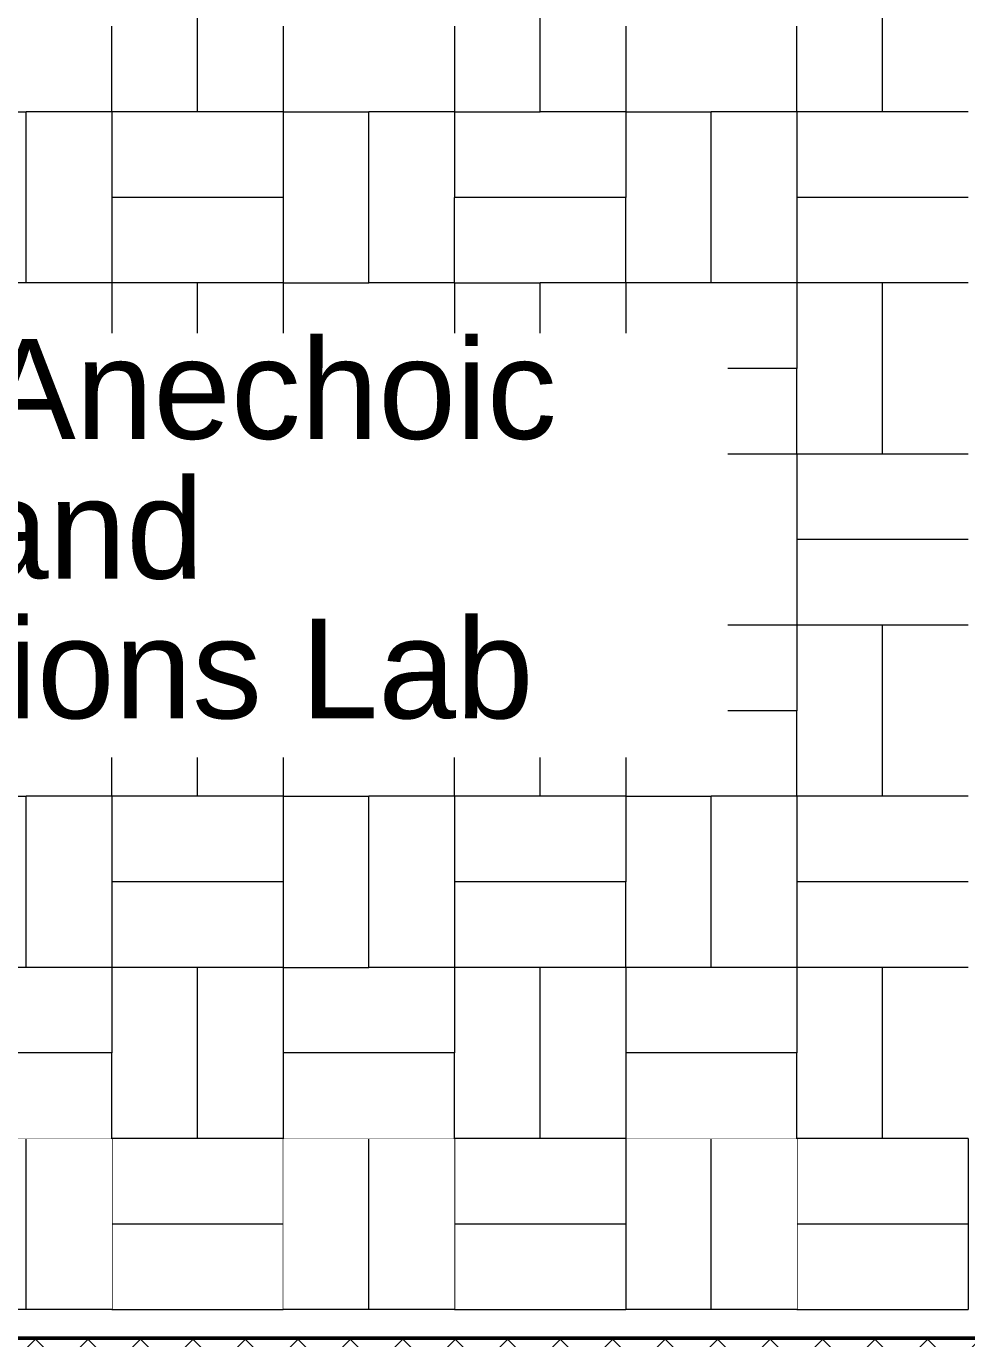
# Model space of a CAD drawing. Header units: millimetres. Extents: x -48147 to 1417267, y -496296 to 18123.
# Drawn here: x 1400190 to 1401838, y -491272 to -488971 of the extents above; entities that cross this region are included whole.
import ezdxf

# ---------------------------------------------------------------- set-up
doc = ezdxf.new("R2010")
doc.units = ezdxf.units.MM
doc.header["$MEASUREMENT"] = 0
doc.linetypes.add('Wipeout_Contour', pattern=[1000, 0, -1000])
for name, color, linetype, lineweight in [('A-95-P_Text_1_50_GA_Pen_No__1', 7, 'Continuous', 13), ('New_A-20-M_ Acoustic chambers _Pen_No__101', 252, 'Continuous', 15), ('New_A-20-M_ Acoustic chambers _Pen_No__93', 8, 'Continuous', 13)]:
    doc.layers.add(name, color=color, linetype=linetype, lineweight=lineweight)
doc.layers.add('New_A-20-M_ Acoustic chambers', color=7, linetype='Continuous')
doc.layers.add('New_A-20-M_ Acoustic chambers _Pen_No__29', color=7, linetype='Continuous', lineweight=50, true_color=0x2a2a2a)
doc.layers.add('New_A-20-M_ Acoustic chambers _Pen_No__81', color=7, linetype='Continuous', lineweight=20, true_color=0x6a6a6a)
doc.styles.add('GENERATED_STYLE_2', font='')
doc.styles.get('GENERATED_STYLE_2').set_extended_font_data('Swis721 BT')

# ---------------------------------------------------------------- blocks, each defined once
blk = doc.blocks.new('Section Elem_347_2', base_point=(1376122.5, -491272.8))
at = {"color": 254, "linetype": 'Wipeout_Contour', "lineweight": 0, "ltscale": 5934987.587017196}
blk.add_wipeout([(1397038.4, -491270.8), (1397038.4, -491372.8), (1403037.9, -491372.8), (1403037.9, -491270.8)], dxfattribs=at).dxf.layer = 'New_A-20-M_ Acoustic chambers'
at = {"layer": 'New_A-20-M_ Acoustic chambers _Pen_No__81', "linetype": 'Continuous'}
h = blk.add_hatch(dxfattribs=at)
h.set_pattern_fill('Concrete_Block_0002', color=256, style=0, pattern_type=2)
h.set_pattern_definition([(45, (1376122.47, -491272.82), (-45.96194, 45.96194), []), (135, (1376122.47, -491272.82), (45.96194, 45.96194), [])])
h.paths.add_polyline_path([(1397038.4, -491270.8), (1397038.4, -491372.8), (1403037.9, -491372.8), (1403037.9, -491270.8)])
at = {"layer": 'New_A-20-M_ Acoustic chambers _Pen_No__29', "linetype": 'Continuous'}
blk.add_line((1402935.9, -491270.8), (1397140.4, -491270.8), dxfattribs=at)
blk = doc.blocks.new('Section Elem_759_2', base_point=(1376122.5, -491272.8))
at = {"color": 254, "linetype": 'Wipeout_Contour', "lineweight": 0, "ltscale": 5940791.566358292}
blk.add_wipeout([(1401540.4, -491070.8), (1401840.4, -491070.8), (1401840.4, -490920.8), (1401540.4, -490920.8)], dxfattribs=at).dxf.layer = 'New_A-20-M_ Acoustic chambers'
at = {"color": 254, "linetype": 'Wipeout_Contour', "lineweight": 0, "ltscale": 5940989.949063649}
blk.add_wipeout([(1401540.4, -491220.8), (1401840.4, -491220.8), (1401840.4, -491070.8), (1401540.4, -491070.8)], dxfattribs=at).dxf.layer = 'New_A-20-M_ Acoustic chambers'
at = {"layer": 'New_A-20-M_ Acoustic chambers _Pen_No__93', "linetype": 'Continuous'}
for p, q in [((1401540.4, -490920.8), (1401540.4, -491070.8)), ((1401840.4, -490920.8), (1401840.4, -491070.8)), ((1401540.4, -491070.8), (1401540.4, -491220.8)), ((1401840.4, -491070.8), (1401540.4, -491070.8)), ((1401840.4, -491070.8), (1401840.4, -491220.8)), ((1401540.4, -491220.8), (1401840.4, -491220.8))]:
    blk.add_line(p, q, dxfattribs=at)
blk = doc.blocks.new('Section Elem_760_2', base_point=(1376122.5, -491272.8))
at = {"color": 254, "linetype": 'Wipeout_Contour', "lineweight": 0, "ltscale": 5940041.395704314}
blk.add_wipeout([(1401390.4, -490920.8), (1401390.4, -491220.8), (1401540.4, -491220.8), (1401540.4, -490920.8)], dxfattribs=at).dxf.layer = 'New_A-20-M_ Acoustic chambers'
at = {"color": 254, "linetype": 'Wipeout_Contour', "lineweight": 0, "ltscale": 5939475.154332524}
blk.add_wipeout([(1401240.4, -490920.8), (1401240.4, -491220.8), (1401390.4, -491220.8), (1401390.4, -490920.8)], dxfattribs=at).dxf.layer = 'New_A-20-M_ Acoustic chambers'
at = {"layer": 'New_A-20-M_ Acoustic chambers _Pen_No__93', "linetype": 'Continuous'}
for p, q in [((1401390.4, -490920.8), (1401240.4, -490920.8)), ((1401540.4, -490920.8), (1401390.4, -490920.8)), ((1401390.4, -491220.8), (1401390.4, -490920.8)), ((1401390.4, -491220.8), (1401240.4, -491220.8)), ((1401540.4, -491220.8), (1401390.4, -491220.8))]:
    blk.add_line(p, q, dxfattribs=at)
blk = doc.blocks.new('Section Elem_761_2', base_point=(1376122.5, -491272.8))
at = {"color": 254, "linetype": 'Wipeout_Contour', "lineweight": 0, "ltscale": 5938526.563070919}
blk.add_wipeout([(1400940.4, -490920.8), (1400940.4, -491070.8), (1401240.4, -491070.8), (1401240.4, -490920.8)], dxfattribs=at).dxf.layer = 'New_A-20-M_ Acoustic chambers'
at = {"color": 254, "linetype": 'Wipeout_Contour', "lineweight": 0, "ltscale": 5938725.021414192}
blk.add_wipeout([(1400940.4, -491070.8), (1400940.4, -491220.8), (1401240.4, -491220.8), (1401240.4, -491070.8)], dxfattribs=at).dxf.layer = 'New_A-20-M_ Acoustic chambers'
at = {"layer": 'New_A-20-M_ Acoustic chambers _Pen_No__93', "linetype": 'Continuous'}
for p, q in [((1400940.4, -490920.8), (1400940.4, -491070.8)), ((1401240.4, -490920.8), (1401240.4, -491070.8)), ((1400940.4, -491070.8), (1400940.4, -491220.8)), ((1401240.4, -491070.8), (1400940.4, -491070.8)), ((1401240.4, -491070.8), (1401240.4, -491220.8)), ((1400940.4, -491220.8), (1401240.4, -491220.8))]:
    blk.add_line(p, q, dxfattribs=at)
blk = doc.blocks.new('Section Elem_762_2', base_point=(1376122.5, -491272.8))
at = {"color": 254, "linetype": 'Wipeout_Contour', "lineweight": 0, "ltscale": 5936261.665815761}
blk.add_wipeout([(1400340.4, -491070.8), (1400640.4, -491070.8), (1400640.4, -490920.8), (1400340.4, -490920.8)], dxfattribs=at).dxf.layer = 'New_A-20-M_ Acoustic chambers'
at = {"color": 254, "linetype": 'Wipeout_Contour', "lineweight": 0, "ltscale": 5936460.199899873}
blk.add_wipeout([(1400340.4, -491220.8), (1400640.4, -491220.8), (1400640.4, -491070.8), (1400340.4, -491070.8)], dxfattribs=at).dxf.layer = 'New_A-20-M_ Acoustic chambers'
at = {"layer": 'New_A-20-M_ Acoustic chambers _Pen_No__93', "linetype": 'Continuous'}
for p, q in [((1400340.4, -490920.8), (1400340.4, -491070.8)), ((1400640.4, -490920.8), (1400640.4, -491070.8)), ((1400340.4, -491070.8), (1400340.4, -491220.8)), ((1400640.4, -491070.8), (1400340.4, -491070.8)), ((1400640.4, -491070.8), (1400640.4, -491220.8)), ((1400340.4, -491220.8), (1400640.4, -491220.8))]:
    blk.add_line(p, q, dxfattribs=at)
blk = doc.blocks.new('Section Elem_763_2', base_point=(1376122.5, -491272.8))
at = {"color": 254, "linetype": 'Wipeout_Contour', "lineweight": 0, "ltscale": 5935511.650456063}
blk.add_wipeout([(1400190.4, -490920.8), (1400190.4, -491220.8), (1400340.4, -491220.8), (1400340.4, -490920.8)], dxfattribs=at).dxf.layer = 'New_A-20-M_ Acoustic chambers'
at = {"color": 254, "linetype": 'Wipeout_Contour', "lineweight": 0, "ltscale": 5934945.462171674}
blk.add_wipeout([(1400040.4, -490920.8), (1400040.4, -491220.8), (1400190.4, -491220.8), (1400190.4, -490920.8)], dxfattribs=at).dxf.layer = 'New_A-20-M_ Acoustic chambers'
at = {"layer": 'New_A-20-M_ Acoustic chambers _Pen_No__93', "linetype": 'Continuous'}
for p, q in [((1400190.4, -490920.8), (1400040.4, -490920.8)), ((1400340.4, -490920.8), (1400190.4, -490920.8)), ((1400190.4, -491220.8), (1400190.4, -490920.8)), ((1400190.4, -491220.8), (1400040.4, -491220.8)), ((1400340.4, -491220.8), (1400190.4, -491220.8))]:
    blk.add_line(p, q, dxfattribs=at)
blk = doc.blocks.new('Section Elem_767_2', base_point=(1376122.5, -491272.8))
at = {"color": 254, "linetype": 'Wipeout_Contour', "lineweight": 0, "ltscale": 5937776.470000388}
blk.add_wipeout([(1400790.4, -490920.8), (1400790.4, -491220.8), (1400940.4, -491220.8), (1400940.4, -490920.8)], dxfattribs=at).dxf.layer = 'New_A-20-M_ Acoustic chambers'
at = {"color": 254, "linetype": 'Wipeout_Contour', "lineweight": 0, "ltscale": 5937210.25515711}
blk.add_wipeout([(1400640.4, -490920.8), (1400640.4, -491220.8), (1400790.4, -491220.8), (1400790.4, -490920.8)], dxfattribs=at).dxf.layer = 'New_A-20-M_ Acoustic chambers'
at = {"layer": 'New_A-20-M_ Acoustic chambers _Pen_No__93', "linetype": 'Continuous'}
for p, q in [((1400790.4, -490920.8), (1400640.4, -490920.8)), ((1400940.4, -490920.8), (1400790.4, -490920.8)), ((1400790.4, -491220.8), (1400790.4, -490920.8)), ((1400790.4, -491220.8), (1400640.4, -491220.8)), ((1400940.4, -491220.8), (1400790.4, -491220.8))]:
    blk.add_line(p, q, dxfattribs=at)
blk = doc.blocks.new('Section Elem_771_2', base_point=(1376122.5, -491272.8))
at = {"color": 254, "linetype": 'Wipeout_Contour', "lineweight": 0, "ltscale": 5934832.076369449}
blk.add_wipeout([(1400790.4, -489420.8), (1400790.4, -489120.8), (1400640.4, -489120.8), (1400640.4, -489420.8)], dxfattribs=at).dxf.layer = 'New_A-20-M_ Acoustic chambers'
at = {"color": 254, "linetype": 'Wipeout_Contour', "lineweight": 0, "ltscale": 5935623.938089574}
blk.add_wipeout([(1400790.4, -490020.8), (1400790.4, -489720.8), (1400640.4, -489720.8), (1400640.4, -490020.8)], dxfattribs=at).dxf.layer = 'New_A-20-M_ Acoustic chambers'
at = {"color": 254, "linetype": 'Wipeout_Contour', "lineweight": 0, "ltscale": 5938512.129752184}
blk.add_wipeout([(1401090.4, -490920.8), (1401240.4, -490920.8), (1401240.4, -490620.8), (1401090.4, -490620.8)], dxfattribs=at).dxf.layer = 'New_A-20-M_ Acoustic chambers'
at = {"color": 254, "linetype": 'Wipeout_Contour', "lineweight": 0, "ltscale": 5940777.259770339}
blk.add_wipeout([(1401690.4, -490620.8), (1401690.4, -490920.8), (1401840.4, -490920.8), (1401840.4, -490620.8)], dxfattribs=at).dxf.layer = 'New_A-20-M_ Acoustic chambers'
at = {"color": 254, "linetype": 'Wipeout_Contour', "lineweight": 0, "ltscale": 5937195.6589336}
blk.add_wipeout([(1400940.4, -490770.8), (1400640.4, -490770.8), (1400640.4, -490920.8), (1400940.4, -490920.8)], dxfattribs=at).dxf.layer = 'New_A-20-M_ Acoustic chambers'
at = {"color": 254, "linetype": 'Wipeout_Contour', "lineweight": 0, "ltscale": 5935412.109771042}
blk.add_wipeout([(1400640.4, -489570.8), (1400940.4, -489570.8), (1400940.4, -489420.8), (1400640.4, -489420.8)], dxfattribs=at).dxf.layer = 'New_A-20-M_ Acoustic chambers'
at = {"color": 254, "linetype": 'Wipeout_Contour', "lineweight": 0, "ltscale": 5938681.866303245}
blk.add_wipeout([(1401390.4, -490620.8), (1401390.4, -490320.8), (1401240.4, -490320.8), (1401240.4, -490620.8)], dxfattribs=at).dxf.layer = 'New_A-20-M_ Acoustic chambers'
at = {"color": 254, "linetype": 'Wipeout_Contour', "lineweight": 0, "ltscale": 5936247.105722185}
blk.add_wipeout([(1400490.4, -490620.8), (1400490.4, -490920.8), (1400640.4, -490920.8), (1400640.4, -490620.8)], dxfattribs=at).dxf.layer = 'New_A-20-M_ Acoustic chambers'
at = {"color": 254, "linetype": 'Wipeout_Contour', "lineweight": 0, "ltscale": 5939460.684893878}
blk.add_wipeout([(1401240.4, -490770.8), (1401240.4, -490920.8), (1401540.4, -490920.8), (1401540.4, -490770.8)], dxfattribs=at).dxf.layer = 'New_A-20-M_ Acoustic chambers'
at = {"color": 254, "linetype": 'Wipeout_Contour', "lineweight": 0, "ltscale": 5939248.183306224}
blk.add_wipeout([(1401390.4, -490320.8), (1401390.4, -490620.8), (1401540.4, -490620.8), (1401540.4, -490320.8)], dxfattribs=at).dxf.layer = 'New_A-20-M_ Acoustic chambers'
at = {"color": 254, "linetype": 'Wipeout_Contour', "lineweight": 0, "ltscale": 5935680.866292911}
blk.add_wipeout([(1400490.4, -490920.8), (1400490.4, -490620.8), (1400340.4, -490620.8), (1400340.4, -490920.8)], dxfattribs=at).dxf.layer = 'New_A-20-M_ Acoustic chambers'
at = {"color": 254, "linetype": 'Wipeout_Contour', "lineweight": 0, "ltscale": 5936997.270719165}
blk.add_wipeout([(1400640.4, -490770.8), (1400940.4, -490770.8), (1400940.4, -490620.8), (1400640.4, -490620.8)], dxfattribs=at).dxf.layer = 'New_A-20-M_ Acoustic chambers'
at = {"layer": 'New_A-20-M_ Acoustic chambers _Pen_No__101', "linetype": 'Continuous'}
for p, q in [((1400640.4, -490770.8), (1400640.4, -490920.8)), ((1400640.4, -490920.8), (1400490.4, -490920.8))]:
    blk.add_line(p, q, dxfattribs=at)
at = {"color": 254, "linetype": 'Wipeout_Contour', "lineweight": 0, "ltscale": 5934717.832629042}
blk.add_wipeout([(1400190.4, -490320.8), (1400190.4, -490620.8), (1400340.4, -490620.8), (1400340.4, -490320.8)], dxfattribs=at).dxf.layer = 'New_A-20-M_ Acoustic chambers'
at = {"color": 254, "linetype": 'Wipeout_Contour', "lineweight": 0, "ltscale": 5936416.664465207}
blk.add_wipeout([(1400790.4, -490620.8), (1400790.4, -490320.8), (1400640.4, -490320.8), (1400640.4, -490620.8)], dxfattribs=at).dxf.layer = 'New_A-20-M_ Acoustic chambers'
at = {"color": 254, "linetype": 'Wipeout_Contour', "lineweight": 0, "ltscale": 5940196.742117392}
blk.add_wipeout([(1401840.4, -490470.8), (1401540.4, -490470.8), (1401540.4, -490620.8), (1401840.4, -490620.8)], dxfattribs=at).dxf.layer = 'New_A-20-M_ Acoustic chambers'
at = {"color": 254, "linetype": 'Wipeout_Contour', "lineweight": 0, "ltscale": 5934930.739066798}
blk.add_wipeout([(1400340.4, -490770.8), (1400040.4, -490770.8), (1400040.4, -490920.8), (1400340.4, -490920.8)], dxfattribs=at).dxf.layer = 'New_A-20-M_ Acoustic chambers'
at = {"layer": 'New_A-20-M_ Acoustic chambers _Pen_No__101', "linetype": 'Continuous'}
blk.add_line((1400490.4, -490920.8), (1400340.4, -490920.8), dxfattribs=at)
at = {"color": 254, "linetype": 'Wipeout_Contour', "lineweight": 0, "ltscale": 5934137.207520468}
blk.add_wipeout([(1400340.4, -490170.8), (1400040.4, -490170.8), (1400040.4, -490320.8), (1400340.4, -490320.8)], dxfattribs=at).dxf.layer = 'New_A-20-M_ Acoustic chambers'
at = {"color": 254, "linetype": 'Wipeout_Contour', "lineweight": 0, "ltscale": 5936402.430143941}
blk.add_wipeout([(1400940.4, -490170.8), (1400640.4, -490170.8), (1400640.4, -490320.8), (1400940.4, -490320.8)], dxfattribs=at).dxf.layer = 'New_A-20-M_ Acoustic chambers'
at = {"color": 254, "linetype": 'Wipeout_Contour', "lineweight": 0, "ltscale": 5939998.575340293}
blk.add_wipeout([(1401540.4, -490470.8), (1401840.4, -490470.8), (1401840.4, -490320.8), (1401540.4, -490320.8)], dxfattribs=at).dxf.layer = 'New_A-20-M_ Acoustic chambers'
at = {"color": 254, "linetype": 'Wipeout_Contour', "lineweight": 0, "ltscale": 5934732.275142251}
blk.add_wipeout([(1400040.4, -490770.8), (1400340.4, -490770.8), (1400340.4, -490620.8), (1400040.4, -490620.8)], dxfattribs=at).dxf.layer = 'New_A-20-M_ Acoustic chambers'
at = {"color": 254, "linetype": 'Wipeout_Contour', "lineweight": 0, "ltscale": 5940210.967335833}
blk.add_wipeout([(1401690.4, -490920.8), (1401690.4, -490620.8), (1401540.4, -490620.8), (1401540.4, -490920.8)], dxfattribs=at).dxf.layer = 'New_A-20-M_ Acoustic chambers'
at = {"layer": 'New_A-20-M_ Acoustic chambers _Pen_No__101', "linetype": 'Continuous'}
for p, q in [((1400040.4, -490320.8), (1400190.4, -490320.8)), ((1400190.4, -490620.8), (1400190.4, -490320.8)), ((1401840.4, -490470.8), (1401540.4, -490470.8)), ((1400190.4, -490620.8), (1400040.4, -490620.8)), ((1401690.4, -490920.8), (1401690.4, -490620.8)), ((1401840.4, -490620.8), (1401690.4, -490620.8)), ((1400340.4, -490770.8), (1400040.4, -490770.8)), ((1400340.4, -490920.8), (1400340.4, -490770.8)), ((1401690.4, -490920.8), (1401540.4, -490920.8)), ((1401840.4, -490920.8), (1401690.4, -490920.8))]:
    blk.add_line(p, q, dxfattribs=at)
at = {"color": 254, "linetype": 'Wipeout_Contour', "lineweight": 0, "ltscale": 5936204.258001403}
blk.add_wipeout([(1400640.4, -490170.8), (1400940.4, -490170.8), (1400940.4, -490020.8), (1400640.4, -490020.8)], dxfattribs=at).dxf.layer = 'New_A-20-M_ Acoustic chambers'
at = {"color": 254, "linetype": 'Wipeout_Contour', "lineweight": 0, "ltscale": 5939418.262484862}
blk.add_wipeout([(1401690.4, -490320.8), (1401690.4, -490020.8), (1401540.4, -490020.8), (1401540.4, -490320.8)], dxfattribs=at).dxf.layer = 'New_A-20-M_ Acoustic chambers'
at = {"color": 254, "linetype": 'Wipeout_Contour', "lineweight": 0, "ltscale": 5936982.954996227}
blk.add_wipeout([(1400790.4, -490320.8), (1400790.4, -490620.8), (1400940.4, -490620.8), (1400940.4, -490320.8)], dxfattribs=at).dxf.layer = 'New_A-20-M_ Acoustic chambers'
at = {"color": 254, "linetype": 'Wipeout_Contour', "lineweight": 0, "ltscale": 5935666.387622707}
blk.add_wipeout([(1400640.4, -490470.8), (1400340.4, -490470.8), (1400340.4, -490620.8), (1400640.4, -490620.8)], dxfattribs=at).dxf.layer = 'New_A-20-M_ Acoustic chambers'
at = {"layer": 'New_A-20-M_ Acoustic chambers _Pen_No__101', "linetype": 'Continuous'}
for p, q in [((1400790.4, -490620.8), (1400790.4, -490320.8)), ((1400340.4, -490620.8), (1400190.4, -490620.8)), ((1400340.4, -490620.8), (1400340.4, -490770.8)), ((1400490.4, -490620.8), (1400340.4, -490620.8)), ((1400490.4, -490920.8), (1400490.4, -490620.8)), ((1400640.4, -490620.8), (1400490.4, -490620.8)), ((1400640.4, -490620.8), (1400640.4, -490770.8)), ((1400640.4, -490620.8), (1400790.4, -490620.8))]:
    blk.add_line(p, q, dxfattribs=at)
at = {"color": 254, "linetype": 'Wipeout_Contour', "lineweight": 0, "ltscale": 5939984.630492417}
blk.add_wipeout([(1401690.4, -490020.8), (1401690.4, -490320.8), (1401840.4, -490320.8), (1401840.4, -490020.8)], dxfattribs=at).dxf.layer = 'New_A-20-M_ Acoustic chambers'
at = {"color": 254, "linetype": 'Wipeout_Contour', "lineweight": 0, "ltscale": 5935468.069593547}
blk.add_wipeout([(1400340.4, -490470.8), (1400640.4, -490470.8), (1400640.4, -490320.8), (1400340.4, -490320.8)], dxfattribs=at).dxf.layer = 'New_A-20-M_ Acoustic chambers'
at = {"color": 254, "linetype": 'Wipeout_Contour', "lineweight": 0, "ltscale": 5937931.511924437}
blk.add_wipeout([(1400940.4, -490470.8), (1400940.4, -490620.8), (1401240.4, -490620.8), (1401240.4, -490470.8)], dxfattribs=at).dxf.layer = 'New_A-20-M_ Acoustic chambers'
at = {"layer": 'New_A-20-M_ Acoustic chambers _Pen_No__101', "linetype": 'Continuous'}
for p, q in [((1401840.4, -490320.8), (1401690.4, -490320.8)), ((1400640.4, -490470.8), (1400340.4, -490470.8)), ((1400340.4, -490470.8), (1400340.4, -490620.8)), ((1400640.4, -490470.8), (1400640.4, -490620.8))]:
    blk.add_line(p, q, dxfattribs=at)
at = {"color": 254, "linetype": 'Wipeout_Contour', "lineweight": 0, "ltscale": 5939404.399030338}
blk.add_wipeout([(1401840.4, -489870.8), (1401540.4, -489870.8), (1401540.4, -490020.8), (1401840.4, -490020.8)], dxfattribs=at).dxf.layer = 'New_A-20-M_ Acoustic chambers'
at = {"color": 254, "linetype": 'Wipeout_Contour', "lineweight": 0, "ltscale": 5934887.556370181}
blk.add_wipeout([(1400490.4, -490320.8), (1400490.4, -490020.8), (1400340.4, -490020.8), (1400340.4, -490320.8)], dxfattribs=at).dxf.layer = 'New_A-20-M_ Acoustic chambers'
at = {"color": 254, "linetype": 'Wipeout_Contour', "lineweight": 0, "ltscale": 5937733.269534546}
blk.add_wipeout([(1400940.4, -490320.8), (1400940.4, -490470.8), (1401240.4, -490470.8), (1401240.4, -490320.8)], dxfattribs=at).dxf.layer = 'New_A-20-M_ Acoustic chambers'
at = {"color": 254, "linetype": 'Wipeout_Contour', "lineweight": 0, "ltscale": 5937945.863808613}
blk.add_wipeout([(1401090.4, -490620.8), (1400940.4, -490620.8), (1400940.4, -490920.8), (1401090.4, -490920.8)], dxfattribs=at).dxf.layer = 'New_A-20-M_ Acoustic chambers'
at = {"color": 254, "linetype": 'Wipeout_Contour', "lineweight": 0, "ltscale": 5939262.372340122}
blk.add_wipeout([(1401240.4, -490620.8), (1401240.4, -490770.8), (1401540.4, -490770.8), (1401540.4, -490620.8)], dxfattribs=at).dxf.layer = 'New_A-20-M_ Acoustic chambers'
at = {"layer": 'New_A-20-M_ Acoustic chambers _Pen_No__101', "linetype": 'Continuous'}
for p, q in [((1401690.4, -490320.8), (1401690.4, -490020.8)), ((1401840.4, -490020.8), (1401690.4, -490020.8)), ((1400340.4, -490320.8), (1400190.4, -490320.8)), ((1400340.4, -490320.8), (1400340.4, -490470.8)), ((1401240.4, -490470.8), (1400940.4, -490470.8)), ((1400940.4, -490470.8), (1400940.4, -490620.8)), ((1401240.4, -490620.8), (1401240.4, -490470.8)), ((1401540.4, -490470.8), (1401540.4, -490620.8)), ((1400940.4, -490620.8), (1400790.4, -490620.8)), ((1400940.4, -490620.8), (1400940.4, -490770.8)), ((1401090.4, -490620.8), (1400940.4, -490620.8)), ((1401090.4, -490920.8), (1401090.4, -490620.8)), ((1401240.4, -490620.8), (1401090.4, -490620.8)), ((1401240.4, -490620.8), (1401240.4, -490770.8)), ((1401390.4, -490620.8), (1401240.4, -490620.8)), ((1401540.4, -490620.8), (1401390.4, -490620.8)), ((1401540.4, -490620.8), (1401540.4, -490770.8)), ((1401690.4, -490620.8), (1401540.4, -490620.8)), ((1400940.4, -490770.8), (1400640.4, -490770.8)), ((1400940.4, -490920.8), (1400940.4, -490770.8)), ((1401240.4, -490770.8), (1401240.4, -490920.8)), ((1401540.4, -490770.8), (1401240.4, -490770.8)), ((1401540.4, -490920.8), (1401540.4, -490770.8)), ((1401090.4, -490920.8), (1400940.4, -490920.8)), ((1401240.4, -490920.8), (1401090.4, -490920.8))]:
    blk.add_line(p, q, dxfattribs=at)
at = {"color": 254, "linetype": 'Wipeout_Contour', "lineweight": 0, "ltscale": 5933924.879302647}
blk.add_wipeout([(1400190.4, -489720.8), (1400190.4, -490020.8), (1400340.4, -490020.8), (1400340.4, -489720.8)], dxfattribs=at).dxf.layer = 'New_A-20-M_ Acoustic chambers'
at = {"color": 254, "linetype": 'Wipeout_Contour', "lineweight": 0, "ltscale": 5939206.448272669}
blk.add_wipeout([(1401540.4, -489870.8), (1401840.4, -489870.8), (1401840.4, -489720.8), (1401540.4, -489720.8)], dxfattribs=at).dxf.layer = 'New_A-20-M_ Acoustic chambers'
at = {"color": 254, "linetype": 'Wipeout_Contour', "lineweight": 0, "ltscale": 5935453.871480841}
blk.add_wipeout([(1400490.4, -490020.8), (1400490.4, -490320.8), (1400640.4, -490320.8), (1400640.4, -490020.8)], dxfattribs=at).dxf.layer = 'New_A-20-M_ Acoustic chambers'
at = {"color": 254, "linetype": 'Wipeout_Contour', "lineweight": 0, "ltscale": 5937719.19810087}
blk.add_wipeout([(1401240.4, -490320.8), (1401240.4, -490020.8), (1401090.4, -490020.8), (1401090.4, -490320.8)], dxfattribs=at).dxf.layer = 'New_A-20-M_ Acoustic chambers'
at = {"layer": 'New_A-20-M_ Acoustic chambers _Pen_No__101', "linetype": 'Continuous'}
for p, q in [((1400640.4, -490170.8), (1400640.4, -490320.8)), ((1400490.4, -490320.8), (1400340.4, -490320.8)), ((1400640.4, -490320.8), (1400490.4, -490320.8)), ((1400640.4, -490320.8), (1400640.4, -490470.8)), ((1400640.4, -490320.8), (1400790.4, -490320.8))]:
    blk.add_line(p, q, dxfattribs=at)
at = {"color": 254, "linetype": 'Wipeout_Contour', "lineweight": 0, "ltscale": 5934095.111054374}
blk.add_wipeout([(1400490.4, -489720.8), (1400490.4, -489420.8), (1400340.4, -489420.8), (1400340.4, -489720.8)], dxfattribs=at).dxf.layer = 'New_A-20-M_ Acoustic chambers'
at = {"color": 254, "linetype": 'Wipeout_Contour', "lineweight": 0, "ltscale": 5939192.865261059}
blk.add_wipeout([(1401690.4, -489420.8), (1401690.4, -489720.8), (1401840.4, -489720.8), (1401840.4, -489420.8)], dxfattribs=at).dxf.layer = 'New_A-20-M_ Acoustic chambers'
at = {"color": 254, "linetype": 'Wipeout_Contour', "lineweight": 0, "ltscale": 5937889.442338977}
blk.add_wipeout([(1401390.4, -490020.8), (1401390.4, -489720.8), (1401240.4, -489720.8), (1401240.4, -490020.8)], dxfattribs=at).dxf.layer = 'New_A-20-M_ Acoustic chambers'
at = {"color": 254, "linetype": 'Wipeout_Contour', "lineweight": 0, "ltscale": 5933938.959727671}
blk.add_wipeout([(1400040.4, -490170.8), (1400340.4, -490170.8), (1400340.4, -490020.8), (1400040.4, -490020.8)], dxfattribs=at).dxf.layer = 'New_A-20-M_ Acoustic chambers'
at = {"color": 254, "linetype": 'Wipeout_Contour', "lineweight": 0, "ltscale": 5938667.758644104}
blk.add_wipeout([(1401240.4, -490320.8), (1401540.4, -490320.8), (1401540.4, -490170.8), (1401240.4, -490170.8)], dxfattribs=at).dxf.layer = 'New_A-20-M_ Acoustic chambers'
at = {"layer": 'New_A-20-M_ Acoustic chambers _Pen_No__101', "linetype": 'Continuous'}
for p, q in [((1400190.4, -490020.8), (1400040.4, -490020.8)), ((1400340.4, -490170.8), (1400040.4, -490170.8)), ((1400340.4, -490320.8), (1400340.4, -490170.8)), ((1401240.4, -490320.8), (1401240.4, -490470.8)), ((1401240.4, -490320.8), (1401390.4, -490320.8)), ((1401390.4, -490620.8), (1401390.4, -490320.8)), ((1401540.4, -490320.8), (1401390.4, -490320.8)), ((1401540.4, -490320.8), (1401540.4, -490470.8)), ((1401690.4, -490320.8), (1401540.4, -490320.8))]:
    blk.add_line(p, q, dxfattribs=at)
at = {"color": 254, "linetype": 'Wipeout_Contour', "lineweight": 0, "ltscale": 5933132.790818749}
blk.add_wipeout([(1400190.4, -489120.8), (1400190.4, -489420.8), (1400340.4, -489420.8), (1400340.4, -489120.8)], dxfattribs=at).dxf.layer = 'New_A-20-M_ Acoustic chambers'
at = {"color": 254, "linetype": 'Wipeout_Contour', "lineweight": 0, "ltscale": 5936927.130745113}
blk.add_wipeout([(1401090.4, -489720.8), (1401240.4, -489720.8), (1401240.4, -489420.8), (1401090.4, -489420.8)], dxfattribs=at).dxf.layer = 'New_A-20-M_ Acoustic chambers'
at = {"color": 254, "linetype": 'Wipeout_Contour', "lineweight": 0, "ltscale": 5933344.540631169}
blk.add_wipeout([(1400340.4, -489570.8), (1400040.4, -489570.8), (1400040.4, -489720.8), (1400340.4, -489720.8)], dxfattribs=at).dxf.layer = 'New_A-20-M_ Acoustic chambers'
at = {"color": 254, "linetype": 'Wipeout_Contour', "lineweight": 0, "ltscale": 5934873.439704742}
blk.add_wipeout([(1400640.4, -489870.8), (1400340.4, -489870.8), (1400340.4, -490020.8), (1400640.4, -490020.8)], dxfattribs=at).dxf.layer = 'New_A-20-M_ Acoustic chambers'
at = {"layer": 'New_A-20-M_ Acoustic chambers _Pen_No__101', "linetype": 'Continuous'}
for p, q in [((1400040.4, -489720.8), (1400190.4, -489720.8)), ((1400190.4, -490020.8), (1400190.4, -489720.8)), ((1400340.4, -490020.8), (1400190.4, -490020.8)), ((1400490.4, -490020.8), (1400340.4, -490020.8)), ((1400340.4, -490020.8), (1400340.4, -490170.8)), ((1400490.4, -490320.8), (1400490.4, -490020.8)), ((1400640.4, -490020.8), (1400490.4, -490020.8)), ((1400640.4, -490020.8), (1400640.4, -490170.8))]:
    blk.add_line(p, q, dxfattribs=at)
at = {"color": 254, "linetype": 'Wipeout_Contour', "lineweight": 0, "ltscale": 5933303.53069192}
blk.add_wipeout([(1400490.4, -489120.8), (1400490.4, -488820.8), (1400340.4, -488820.8), (1400340.4, -489120.8)], dxfattribs=at).dxf.layer = 'New_A-20-M_ Acoustic chambers'
at = {"color": 254, "linetype": 'Wipeout_Contour', "lineweight": 0, "ltscale": 5937097.882780977}
blk.add_wipeout([(1401390.4, -489420.8), (1401390.4, -489120.8), (1401240.4, -489120.8), (1401240.4, -489420.8)], dxfattribs=at).dxf.layer = 'New_A-20-M_ Acoustic chambers'
at = {"color": 254, "linetype": 'Wipeout_Contour', "lineweight": 0, "ltscale": 5933146.509056788}
blk.add_wipeout([(1400040.4, -489570.8), (1400340.4, -489570.8), (1400340.4, -489420.8), (1400040.4, -489420.8)], dxfattribs=at).dxf.layer = 'New_A-20-M_ Acoustic chambers'
at = {"color": 254, "linetype": 'Wipeout_Contour', "lineweight": 0, "ltscale": 5934675.337819533}
blk.add_wipeout([(1400340.4, -489870.8), (1400640.4, -489870.8), (1400640.4, -489720.8), (1400340.4, -489720.8)], dxfattribs=at).dxf.layer = 'New_A-20-M_ Acoustic chambers'
at = {"layer": 'New_A-20-M_ Acoustic chambers _Pen_No__101', "linetype": 'Continuous'}
for p, q in [((1400190.4, -489420.8), (1400040.4, -489420.8)), ((1400340.4, -489570.8), (1400040.4, -489570.8)), ((1400340.4, -489720.8), (1400340.4, -489570.8)), ((1400340.4, -489720.8), (1400190.4, -489720.8)), ((1400340.4, -489720.8), (1400340.4, -489870.8)), ((1400640.4, -489870.8), (1400340.4, -489870.8)), ((1400340.4, -489870.8), (1400340.4, -490020.8)), ((1400640.4, -489870.8), (1400640.4, -490020.8))]:
    blk.add_line(p, q, dxfattribs=at)
at = {"color": 254, "linetype": 'Wipeout_Contour', "lineweight": 0, "ltscale": 5933869.996976055}
blk.add_wipeout([(1400490.4, -488820.8), (1400490.4, -489120.8), (1400640.4, -489120.8), (1400640.4, -488820.8)], dxfattribs=at).dxf.layer = 'New_A-20-M_ Acoustic chambers'
at = {"color": 254, "linetype": 'Wipeout_Contour', "lineweight": 0, "ltscale": 5932552.738745494}
blk.add_wipeout([(1400340.4, -488970.8), (1400040.4, -488970.8), (1400040.4, -489120.8), (1400340.4, -489120.8)], dxfattribs=at).dxf.layer = 'New_A-20-M_ Acoustic chambers'
at = {"color": 254, "linetype": 'Wipeout_Contour', "lineweight": 0, "ltscale": 5935610.065759875}
blk.add_wipeout([(1400940.4, -489570.8), (1400640.4, -489570.8), (1400640.4, -489720.8), (1400940.4, -489720.8)], dxfattribs=at).dxf.layer = 'New_A-20-M_ Acoustic chambers'
at = {"layer": 'New_A-20-M_ Acoustic chambers _Pen_No__101', "linetype": 'Continuous'}
for p in [(1400040.4, -489120.8), (1400190.4, -489420.8)]:
    blk.add_line(p, (1400190.4, -489120.8), dxfattribs=at)
at = {"color": 254, "linetype": 'Wipeout_Contour', "lineweight": 0, "ltscale": 5934818.566132326}
blk.add_wipeout([(1400940.4, -488970.8), (1400640.4, -488970.8), (1400640.4, -489120.8), (1400940.4, -489120.8)], dxfattribs=at).dxf.layer = 'New_A-20-M_ Acoustic chambers'
at = {"color": 254, "linetype": 'Wipeout_Contour', "lineweight": 0, "ltscale": 5934661.501784137}
blk.add_wipeout([(1400490.4, -489420.8), (1400490.4, -489720.8), (1400640.4, -489720.8), (1400640.4, -489420.8)], dxfattribs=at).dxf.layer = 'New_A-20-M_ Acoustic chambers'
at = {"color": 254, "linetype": 'Wipeout_Contour', "lineweight": 0, "ltscale": 5936190.304243764}
blk.add_wipeout([(1400790.4, -489720.8), (1400790.4, -490020.8), (1400940.4, -490020.8), (1400940.4, -489720.8)], dxfattribs=at).dxf.layer = 'New_A-20-M_ Acoustic chambers'
at = {"layer": 'New_A-20-M_ Acoustic chambers _Pen_No__101', "linetype": 'Continuous'}
for p, q in [((1400640.4, -489570.8), (1400640.4, -489720.8)), ((1400490.4, -489720.8), (1400340.4, -489720.8)), ((1400640.4, -489720.8), (1400490.4, -489720.8)), ((1400640.4, -489720.8), (1400640.4, -489870.8)), ((1400640.4, -489720.8), (1400790.4, -489720.8)), ((1400790.4, -490020.8), (1400790.4, -489720.8)), ((1400640.4, -490020.8), (1400790.4, -490020.8))]:
    blk.add_line(p, q, dxfattribs=at)
at = {"color": 254, "linetype": 'Wipeout_Contour', "lineweight": 0, "ltscale": 5934081.356492478}
blk.add_wipeout([(1400640.4, -489270.8), (1400340.4, -489270.8), (1400340.4, -489420.8), (1400640.4, -489420.8)], dxfattribs=at).dxf.layer = 'New_A-20-M_ Acoustic chambers'
at = {"color": 254, "linetype": 'Wipeout_Contour', "lineweight": 0, "ltscale": 5937152.856530108}
blk.add_wipeout([(1400940.4, -490320.8), (1401090.4, -490320.8), (1401090.4, -490020.8), (1400940.4, -490020.8)], dxfattribs=at).dxf.layer = 'New_A-20-M_ Acoustic chambers'
at = {"layer": 'New_A-20-M_ Acoustic chambers _Pen_No__101', "linetype": 'Continuous'}
for p, q in [((1400340.4, -489420.8), (1400190.4, -489420.8)), ((1400340.4, -489420.8), (1400340.4, -489570.8)), ((1400490.4, -489420.8), (1400340.4, -489420.8)), ((1400490.4, -489720.8), (1400490.4, -489420.8)), ((1400640.4, -489420.8), (1400490.4, -489420.8)), ((1400640.4, -489420.8), (1400640.4, -489570.8)), ((1400940.4, -490170.8), (1400640.4, -490170.8)), ((1400940.4, -490320.8), (1400940.4, -490170.8)), ((1400940.4, -490320.8), (1400790.4, -490320.8)), ((1400940.4, -490320.8), (1400940.4, -490470.8)), ((1401090.4, -490320.8), (1400940.4, -490320.8)), ((1401240.4, -490320.8), (1401090.4, -490320.8))]:
    blk.add_line(p, q, dxfattribs=at)
at = {"color": 254, "linetype": 'Wipeout_Contour', "lineweight": 0, "ltscale": 5933883.470837818}
blk.add_wipeout([(1400340.4, -489270.8), (1400640.4, -489270.8), (1400640.4, -489120.8), (1400340.4, -489120.8)], dxfattribs=at).dxf.layer = 'New_A-20-M_ Acoustic chambers'
at = {"color": 254, "linetype": 'Wipeout_Contour', "lineweight": 0, "ltscale": 5937138.866530241}
blk.add_wipeout([(1400940.4, -489870.8), (1400940.4, -490020.8), (1401240.4, -490020.8), (1401240.4, -489870.8)], dxfattribs=at).dxf.layer = 'New_A-20-M_ Acoustic chambers'
at = {"layer": 'New_A-20-M_ Acoustic chambers _Pen_No__101', "linetype": 'Continuous'}
for p, q in [((1400490.4, -489120.8), (1400490.4, -488820.8)), ((1400340.4, -489120.8), (1400340.4, -488970.8)), ((1400640.4, -488970.8), (1400640.4, -489120.8)), ((1400340.4, -489120.8), (1400190.4, -489120.8)), ((1400490.4, -489120.8), (1400340.4, -489120.8)), ((1400340.4, -489120.8), (1400340.4, -489270.8)), ((1400640.4, -489120.8), (1400490.4, -489120.8)), ((1400640.4, -489120.8), (1400640.4, -489270.8)), ((1400640.4, -489270.8), (1400340.4, -489270.8)), ((1400340.4, -489270.8), (1400340.4, -489420.8)), ((1400640.4, -489270.8), (1400640.4, -489420.8)), ((1400940.4, -490020.8), (1400790.4, -490020.8)), ((1400940.4, -490020.8), (1400940.4, -490170.8)), ((1400940.4, -490020.8), (1401090.4, -490020.8)), ((1401090.4, -490320.8), (1401090.4, -490020.8))]:
    blk.add_line(p, q, dxfattribs=at)
at = {"color": 254, "linetype": 'Wipeout_Contour', "lineweight": 0, "ltscale": 5936940.840222036}
blk.add_wipeout([(1400940.4, -489720.8), (1400940.4, -489870.8), (1401240.4, -489870.8), (1401240.4, -489720.8)], dxfattribs=at).dxf.layer = 'New_A-20-M_ Acoustic chambers'
at = {"color": 254, "linetype": 'Wipeout_Contour', "lineweight": 0, "ltscale": 5938469.662097644}
blk.add_wipeout([(1401240.4, -490020.8), (1401240.4, -490170.8), (1401540.4, -490170.8), (1401540.4, -490020.8)], dxfattribs=at).dxf.layer = 'New_A-20-M_ Acoustic chambers'
at = {"layer": 'New_A-20-M_ Acoustic chambers _Pen_No__101', "linetype": 'Continuous'}
for p, q in [((1401240.4, -489870.8), (1400940.4, -489870.8)), ((1400940.4, -490020.8), (1400940.4, -489870.8)), ((1401240.4, -490020.8), (1401240.4, -489870.8)), ((1401240.4, -490020.8), (1401090.4, -490020.8)), ((1401240.4, -490020.8), (1401240.4, -490170.8)), ((1401240.4, -490170.8), (1401240.4, -490320.8)), ((1401540.4, -490170.8), (1401240.4, -490170.8)), ((1401540.4, -490320.8), (1401540.4, -490170.8))]:
    blk.add_line(p, q, dxfattribs=at)
at = {"color": 254, "linetype": 'Wipeout_Contour', "lineweight": 0, "ltscale": 5936360.713605578}
blk.add_wipeout([(1400940.4, -489720.8), (1401090.4, -489720.8), (1401090.4, -489420.8), (1400940.4, -489420.8)], dxfattribs=at).dxf.layer = 'New_A-20-M_ Acoustic chambers'
at = {"color": 254, "linetype": 'Wipeout_Contour', "lineweight": 0, "ltscale": 5938455.834910955}
blk.add_wipeout([(1401390.4, -489720.8), (1401390.4, -490020.8), (1401540.4, -490020.8), (1401540.4, -489720.8)], dxfattribs=at).dxf.layer = 'New_A-20-M_ Acoustic chambers'
at = {"layer": 'New_A-20-M_ Acoustic chambers _Pen_No__101', "linetype": 'Continuous'}
for p, q in [((1400940.4, -489570.8), (1400640.4, -489570.8)), ((1400940.4, -489570.8), (1400940.4, -489720.8)), ((1400940.4, -489720.8), (1400790.4, -489720.8)), ((1400940.4, -489720.8), (1400940.4, -489870.8)), ((1400940.4, -489720.8), (1401090.4, -489720.8)), ((1401840.4, -489870.8), (1401540.4, -489870.8)), ((1401540.4, -489870.8), (1401540.4, -490020.8)), ((1401390.4, -490020.8), (1401240.4, -490020.8)), ((1401540.4, -490020.8), (1401390.4, -490020.8)), ((1401540.4, -490020.8), (1401540.4, -490170.8)), ((1401690.4, -490020.8), (1401540.4, -490020.8))]:
    blk.add_line(p, q, dxfattribs=at)
at = {"color": 254, "linetype": 'Wipeout_Contour', "lineweight": 0, "ltscale": 5935398.518079728}
blk.add_wipeout([(1400790.4, -489120.8), (1400790.4, -489420.8), (1400940.4, -489420.8), (1400940.4, -489120.8)], dxfattribs=at).dxf.layer = 'New_A-20-M_ Acoustic chambers'
at = {"color": 254, "linetype": 'Wipeout_Contour', "lineweight": 0, "ltscale": 5938626.421742693}
blk.add_wipeout([(1401690.4, -489720.8), (1401690.4, -489420.8), (1401540.4, -489420.8), (1401540.4, -489720.8)], dxfattribs=at).dxf.layer = 'New_A-20-M_ Acoustic chambers'
at = {"layer": 'New_A-20-M_ Acoustic chambers _Pen_No__101', "linetype": 'Continuous'}
for p, q in [((1400640.4, -489120.8), (1400790.4, -489120.8)), ((1400790.4, -489420.8), (1400790.4, -489120.8)), ((1400640.4, -489420.8), (1400790.4, -489420.8)), ((1401840.4, -489720.8), (1401690.4, -489720.8))]:
    blk.add_line(p, q, dxfattribs=at)
at = {"color": 254, "linetype": 'Wipeout_Contour', "lineweight": 0, "ltscale": 5935569.435388784}
blk.add_wipeout([(1400940.4, -489120.8), (1401090.4, -489120.8), (1401090.4, -488820.8), (1400940.4, -488820.8)], dxfattribs=at).dxf.layer = 'New_A-20-M_ Acoustic chambers'
at = {"color": 254, "linetype": 'Wipeout_Contour', "lineweight": 0, "ltscale": 5937664.350859657}
blk.add_wipeout([(1401390.4, -489120.8), (1401390.4, -489420.8), (1401540.4, -489420.8), (1401540.4, -489120.8)], dxfattribs=at).dxf.layer = 'New_A-20-M_ Acoustic chambers'
at = {"color": 254, "linetype": 'Wipeout_Contour', "lineweight": 0, "ltscale": 5936347.085592519}
blk.add_wipeout([(1401240.4, -489270.8), (1400940.4, -489270.8), (1400940.4, -489420.8), (1401240.4, -489420.8)], dxfattribs=at).dxf.layer = 'New_A-20-M_ Acoustic chambers'
at = {"color": 254, "linetype": 'Wipeout_Contour', "lineweight": 0, "ltscale": 5937875.696553269}
blk.add_wipeout([(1401540.4, -489720.8), (1401540.4, -489570.8), (1401240.4, -489570.8), (1401240.4, -489720.8)], dxfattribs=at).dxf.layer = 'New_A-20-M_ Acoustic chambers'
at = {"layer": 'New_A-20-M_ Acoustic chambers _Pen_No__101', "linetype": 'Continuous'}
for p, q in [((1400940.4, -489420.8), (1400790.4, -489420.8)), ((1400940.4, -489420.8), (1401090.4, -489420.8)), ((1400940.4, -489420.8), (1400940.4, -489570.8)), ((1401090.4, -489720.8), (1401090.4, -489420.8)), ((1401240.4, -489720.8), (1401090.4, -489720.8)), ((1401240.4, -489720.8), (1401240.4, -489870.8)), ((1401240.4, -489720.8), (1401390.4, -489720.8)), ((1401390.4, -490020.8), (1401390.4, -489720.8)), ((1401540.4, -489720.8), (1401390.4, -489720.8)), ((1401540.4, -489720.8), (1401540.4, -489870.8)), ((1401690.4, -489720.8), (1401540.4, -489720.8))]:
    blk.add_line(p, q, dxfattribs=at)
at = {"color": 254, "linetype": 'Wipeout_Contour', "lineweight": 0, "ltscale": 5936149.275452506}
blk.add_wipeout([(1400940.4, -489120.8), (1400940.4, -489270.8), (1401240.4, -489270.8), (1401240.4, -489120.8)], dxfattribs=at).dxf.layer = 'New_A-20-M_ Acoustic chambers'
at = {"color": 254, "linetype": 'Wipeout_Contour', "lineweight": 0, "ltscale": 5938415.185498789}
blk.add_wipeout([(1401540.4, -489270.8), (1401840.4, -489270.8), (1401840.4, -489120.8), (1401540.4, -489120.8)], dxfattribs=at).dxf.layer = 'New_A-20-M_ Acoustic chambers'
at = {"color": 254, "linetype": 'Wipeout_Contour', "lineweight": 0, "ltscale": 5937677.816100586}
blk.add_wipeout([(1401240.4, -489420.8), (1401240.4, -489570.8), (1401540.4, -489570.8), (1401540.4, -489420.8)], dxfattribs=at).dxf.layer = 'New_A-20-M_ Acoustic chambers'
at = {"layer": 'New_A-20-M_ Acoustic chambers _Pen_No__101', "linetype": 'Continuous'}
for p, q in [((1400940.4, -488970.8), (1400940.4, -489120.8)), ((1400940.4, -489120.8), (1400790.4, -489120.8)), ((1400940.4, -489120.8), (1400940.4, -489270.8)), ((1401240.4, -489270.8), (1400940.4, -489270.8)), ((1400940.4, -489420.8), (1400940.4, -489270.8)), ((1401240.4, -489420.8), (1401240.4, -489270.8)), ((1401240.4, -489420.8), (1401090.4, -489420.8)), ((1401240.4, -489420.8), (1401240.4, -489570.8)), ((1401390.4, -489420.8), (1401240.4, -489420.8)), ((1401240.4, -489570.8), (1401240.4, -489720.8)), ((1401540.4, -489570.8), (1401240.4, -489570.8)), ((1401540.4, -489720.8), (1401540.4, -489570.8))]:
    blk.add_line(p, q, dxfattribs=at)
at = {"color": 254, "linetype": 'Wipeout_Contour', "lineweight": 0, "ltscale": 5936135.928026164}
blk.add_wipeout([(1401090.4, -489120.8), (1401240.4, -489120.8), (1401240.4, -488820.8), (1401090.4, -488820.8)], dxfattribs=at).dxf.layer = 'New_A-20-M_ Acoustic chambers'
at = {"color": 254, "linetype": 'Wipeout_Contour', "lineweight": 0, "ltscale": 5937835.445455027}
blk.add_wipeout([(1401690.4, -489120.8), (1401690.4, -488820.8), (1401540.4, -488820.8), (1401540.4, -489120.8)], dxfattribs=at).dxf.layer = 'New_A-20-M_ Acoustic chambers'
at = {"color": 254, "linetype": 'Wipeout_Contour', "lineweight": 0, "ltscale": 5938612.920150616}
blk.add_wipeout([(1401840.4, -489270.8), (1401540.4, -489270.8), (1401540.4, -489420.8), (1401840.4, -489420.8)], dxfattribs=at).dxf.layer = 'New_A-20-M_ Acoustic chambers'
at = {"layer": 'New_A-20-M_ Acoustic chambers _Pen_No__101', "linetype": 'Continuous'}
for p, q in [((1401090.4, -489120.8), (1401090.4, -488820.8)), ((1400940.4, -489120.8), (1401090.4, -489120.8)), ((1401840.4, -489270.8), (1401540.4, -489270.8)), ((1401540.4, -489270.8), (1401540.4, -489420.8)), ((1401540.4, -489420.8), (1401390.4, -489420.8)), ((1401540.4, -489420.8), (1401540.4, -489570.8)), ((1401690.4, -489420.8), (1401540.4, -489420.8)), ((1401690.4, -489720.8), (1401690.4, -489420.8)), ((1401840.4, -489420.8), (1401690.4, -489420.8))]:
    blk.add_line(p, q, dxfattribs=at)
at = {"color": 254, "linetype": 'Wipeout_Contour', "lineweight": 0, "ltscale": 5938401.964417152}
blk.add_wipeout([(1401690.4, -488820.8), (1401690.4, -489120.8), (1401840.4, -489120.8), (1401840.4, -488820.8)], dxfattribs=at).dxf.layer = 'New_A-20-M_ Acoustic chambers'
at = {"color": 254, "linetype": 'Wipeout_Contour', "lineweight": 0, "ltscale": 5937084.498967232}
blk.add_wipeout([(1401240.4, -488970.8), (1401240.4, -489120.8), (1401540.4, -489120.8), (1401540.4, -488970.8)], dxfattribs=at).dxf.layer = 'New_A-20-M_ Acoustic chambers'
at = {"layer": 'New_A-20-M_ Acoustic chambers _Pen_No__101', "linetype": 'Continuous'}
for p, q in [((1401690.4, -489120.8), (1401690.4, -488820.8)), ((1401240.4, -488970.8), (1401240.4, -489120.8)), ((1401540.4, -489120.8), (1401540.4, -488970.8)), ((1401240.4, -489120.8), (1401090.4, -489120.8)), ((1401240.4, -489120.8), (1401390.4, -489120.8)), ((1401240.4, -489120.8), (1401240.4, -489270.8)), ((1401390.4, -489420.8), (1401390.4, -489120.8)), ((1401540.4, -489120.8), (1401390.4, -489120.8)), ((1401540.4, -489120.8), (1401540.4, -489270.8)), ((1401690.4, -489120.8), (1401540.4, -489120.8)), ((1401840.4, -489120.8), (1401690.4, -489120.8))]:
    blk.add_line(p, q, dxfattribs=at)

msp = doc.modelspace()

# ---------------------------------------------------------------- block references
at = {"layer": 'New_A-20-M_ Acoustic chambers'}
for name in ['Section Elem_762_2', 'Section Elem_759_2', 'Section Elem_347_2']:
    msp.add_blockref(name, (1376122.5, -491272.8), dxfattribs=at)

# ---------------------------------------------------------------- next in the draw order: block references
for name in ['Section Elem_763_2', 'Section Elem_760_2']:
    msp.add_blockref(name, (1376122.5, -491272.8), dxfattribs=at)

# ---------------------------------------------------------------- next in the draw order: block references
msp.add_blockref('Section Elem_761_2', (1376122.5, -491272.8), dxfattribs=at)

# ---------------------------------------------------------------- next in the draw order: block references
msp.add_blockref('Section Elem_767_2', (1376122.5, -491272.8), dxfattribs=at)

# ---------------------------------------------------------------- next in the draw order: block references
msp.add_blockref('Section Elem_771_2', (1376122.5, -491272.8), dxfattribs=at)

# ---------------------------------------------------------------- next in the draw order: wipeouts: each hides what was drawn before it
at = {"linetype": 'Wipeout_Contour', "ltscale": 5934060.363995746}
msp.add_wipeout([(1399176.4, -489509.4), (1401418.8, -489509.4), (1401418.8, -490252.6), (1399176.4, -490252.6)], dxfattribs=at).dxf.layer = 'A-95-P_Text_1_50_GA_Pen_No__1'

# ---------------------------------------------------------------- next in the draw order: texts
at = {"layer": 'A-95-P_Text_1_50_GA_Pen_No__1', "linetype": 'Continuous', "insert": (1400297.6, -489519.2), "char_height": 175, "width": 2240.438, "attachment_point": 2, "line_spacing_factor": 0.839795, "style": 'GENERATED_STYLE_2'}
msp.add_mtext('\\A1;{\\fSwis721 BT|b0|i0|c0|p34;Semi-Anechoic\\P\\fSwis721 BT|b0|i0|c0|p34;and\\P\\fSwis721 BT|b0|i0|c0|p34;Vibrations Lab}', dxfattribs=at)

doc.saveas('drawing.dxf')
